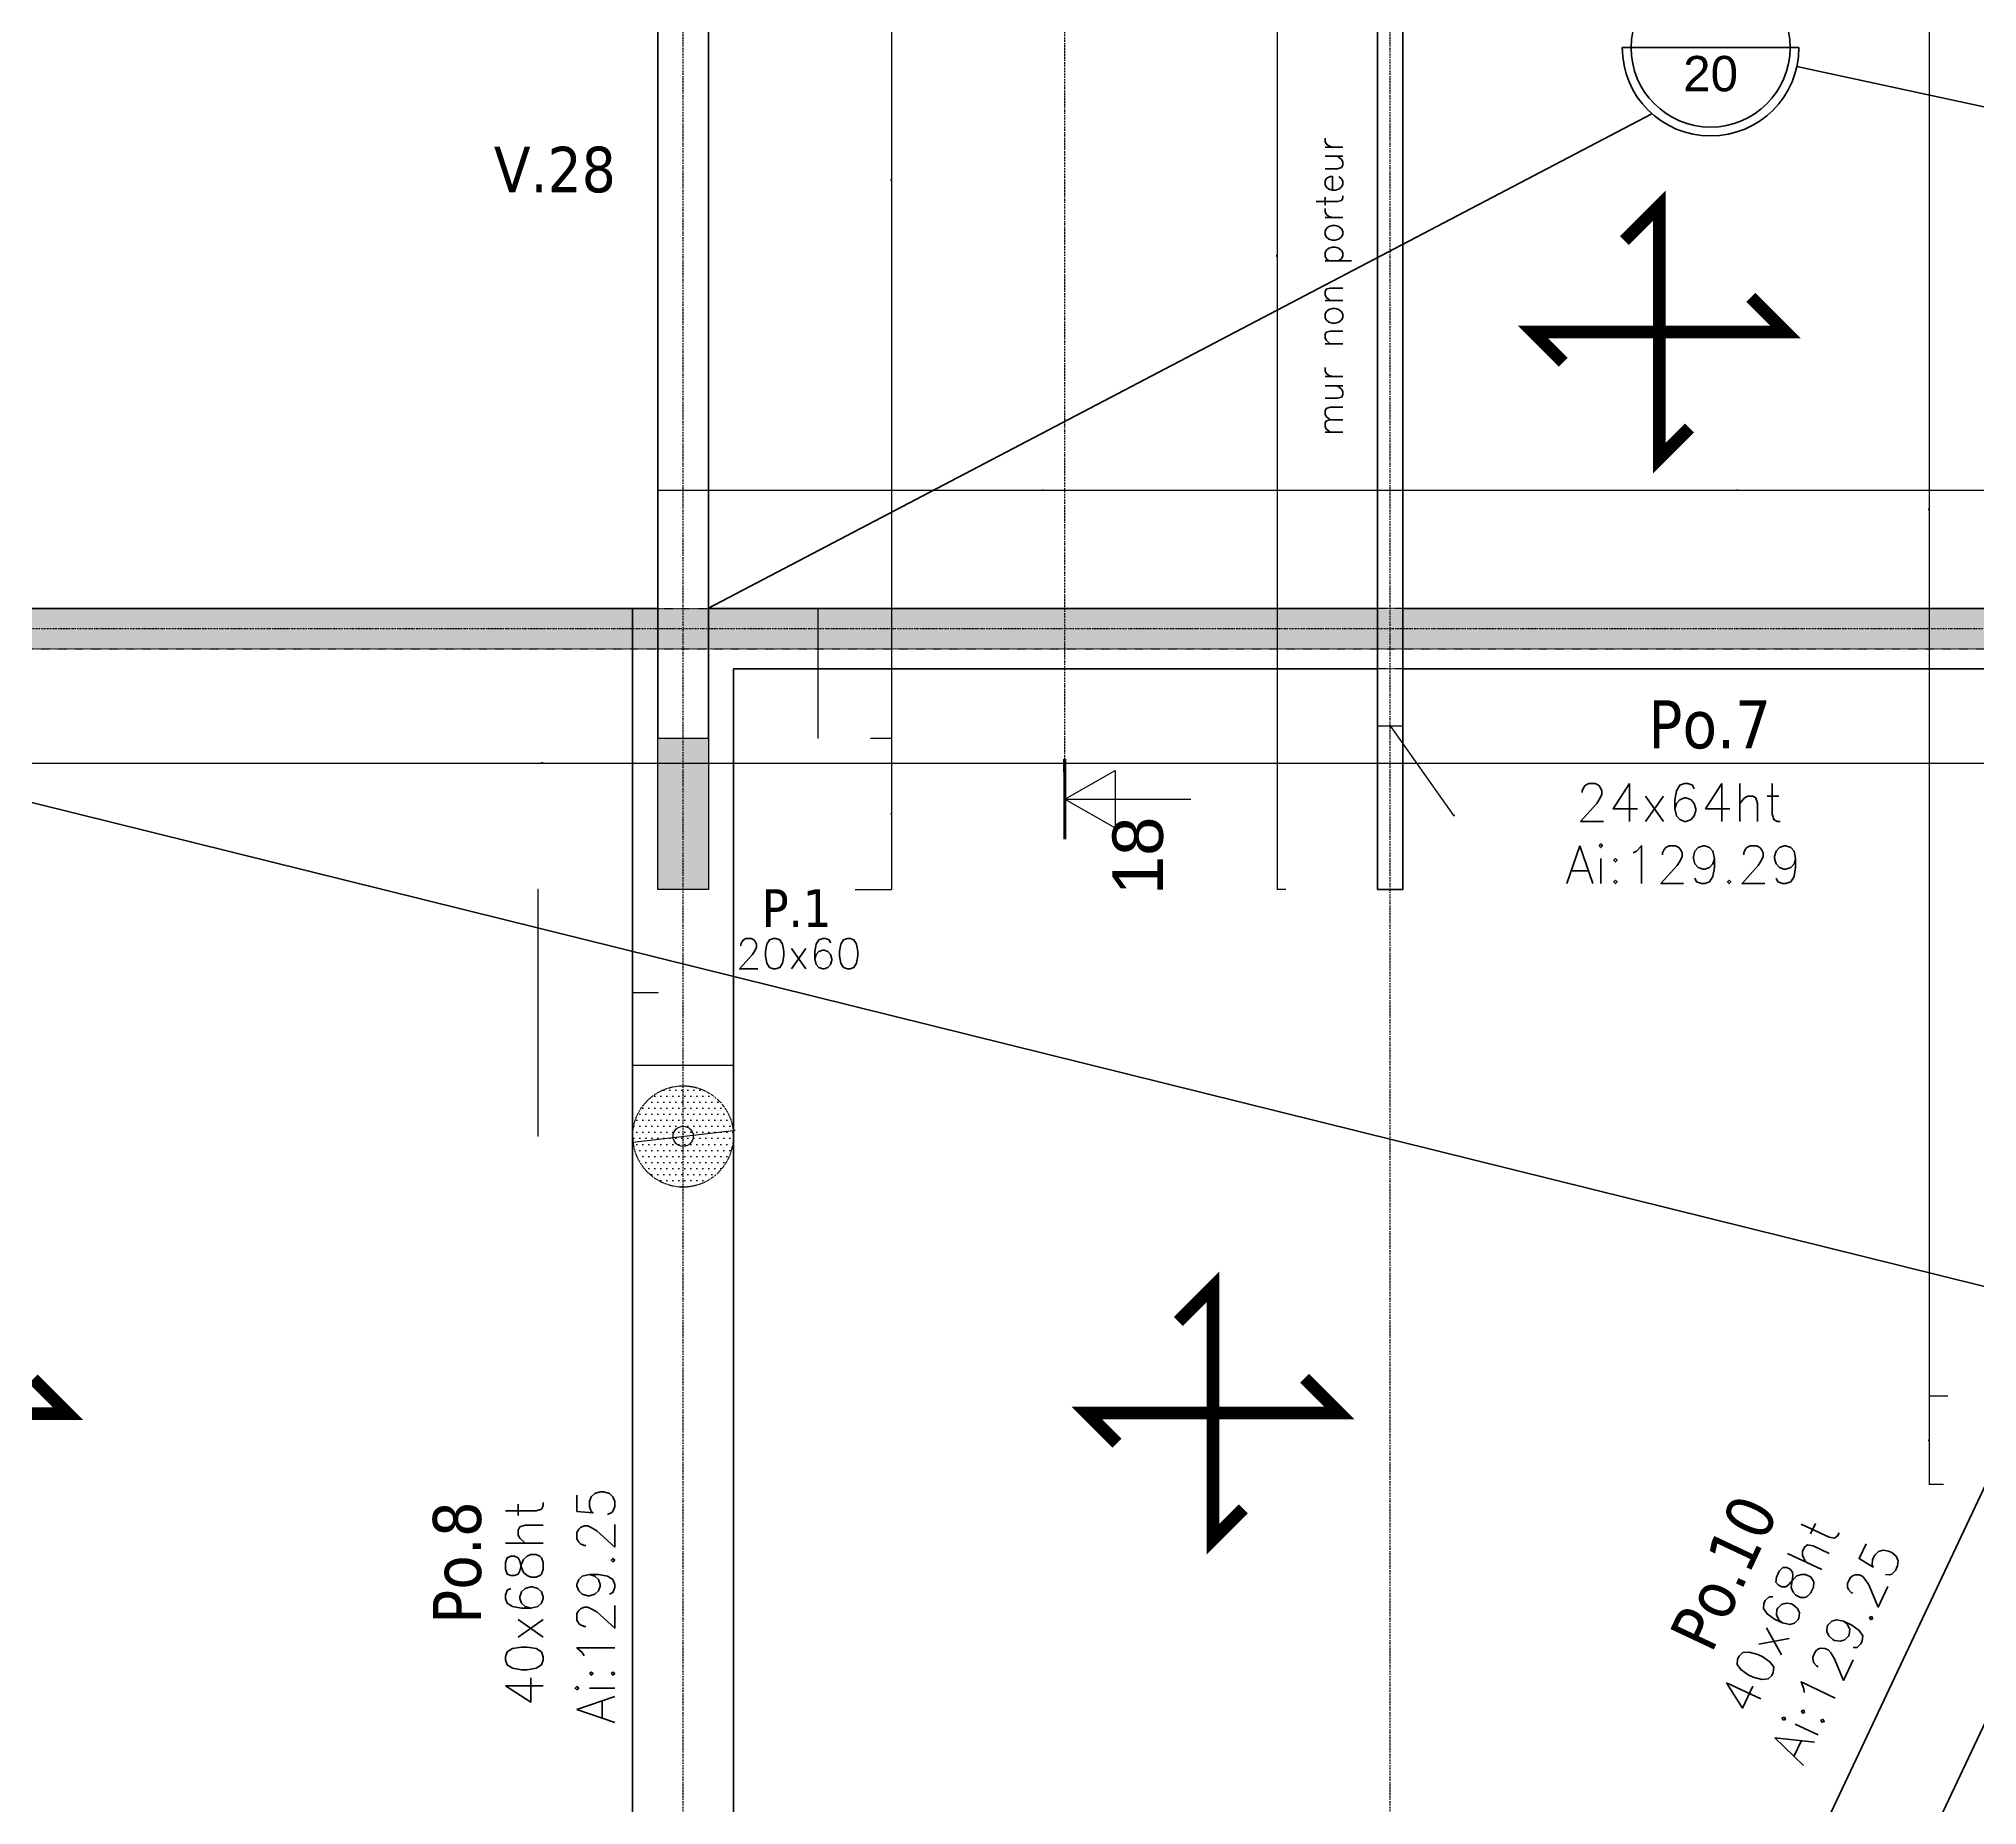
# Model space of a CAD drawing. Extents: x -12912 to 27386, y 1818 to 8189.
# Drawn here: x 4979 to 5747, y 6782 to 7482 of the extents above; entities that cross this region are included whole.
import ezdxf

# ---------------------------------------------------------------- set-up
doc = ezdxf.new("R2010")
doc.units = 0
doc.header["$MEASUREMENT"] = 0
for name, pattern in [('CACHE2', [4.7625, 3.175, -1.5875]), ('GrDotted', [0.4, 0.1, -0.1, 0.1, -0.1]), ('GrFeatureAxis', [0.85, 0.25, -0.2, 0.1, -0.2, 0.1]), ('STRICHPUNKT2_S11', [0.9, 0.7, -0.1, 0, -0.1])]:
    doc.linetypes.add(name, pattern=pattern)
doc.layers.get('0').update_dxf_attribs({"linetype": 'CONTINUOUS'})
doc.layers.get('DEFPOINTS').update_dxf_attribs({"linetype": 'CONTINUOUS'})
for name, color, linetype in [('K_ENT_M_Building_Coffrage PH Sous sol', 7, 'CONTINUOUS'), ('STR_AXES_REPERE', 1, 'CONTINUOUS'), ('STR_COTATION', 1, 'CONTINUOUS'), ('STR_SURCH', 9, 'CACHE2'), ('STR_TXT', 102, 'CONTINUOUS'), ('STR_TXT_V', 102, 'CONTINUOUS')]:
    doc.layers.add(name, color=color, linetype=linetype)
for name, color, linetype, lineweight in [('STR_AXES', 4, 'STRICHPUNKT2_S11', 25), ('STR_DALLES', 103, 'CONTINUOUS', 35), ('STR_dob_dalles', 130, 'CONTINUOUS', 35), ('STR_POUTRES', 102, 'CONTINUOUS', 35), ('STR_VOILES', 6, 'CONTINUOUS', 70)]:
    doc.layers.add(name, color=color, linetype=linetype, lineweight=lineweight)
doc.styles.add('EPAIS', font='TAHOMA.TTF')
doc.styles.add('FIN', font='romans.shx')
doc.styles.add('GrAnnotations', font='simplex.shx', dxfattribs={"height": 0.15})
doc.styles.add('GrCut', font='swissli.ttf', dxfattribs={"height": 0.2})
doc.styles.add('GrDimensions', font='simplex.shx')
doc.dimstyles.new('GrDimensions', dxfattribs={"dimtxt": 0.09, "dimasz": 0.05, "dimexe": 0.07, "dimexo": 0, "dimgap": 0.05, "dimtad": 1, "dimzin": 0, "dimdsep": 46, "dimtxsty": 'GrDimensions', "dimblk": 'ARCHTICK', "dimblk1": 'ARCHTICK', "dimblk2": 'ARCHTICK', "dimcen": 0.09, "dimadec": 0, "dimazin": 0, "dimtfac": 1, "dimtdec": 4, "dimtmove": 0, "dimatfit": 3, "dimldrblk": 'OPEN30', "dimfxl": 0, "dimtolj": 1, "dimtzin": 0, "dimarcsym": 0})
doc.dimstyles.new('nOVO', dxfattribs={"dimscale": 1.3, "dimtxt": 0.09, "dimasz": 0.05, "dimexe": 0.07, "dimexo": 0, "dimgap": 0.05, "dimtad": 1, "dimzin": 0, "dimdsep": 46, "dimtxsty": 'GrDimensions', "dimblk": 'ARCHTICK', "dimcen": 0.09, "dimadec": 0, "dimazin": 0, "dimtfac": 1, "dimtmove": 0, "dimatfit": 3, "dimldrblk": 'OPEN30', "dimfxl": 0, "dimtolj": 1, "dimtzin": 0, "dimarcsym": 0})
doc.dimstyles.new('Novo_MALKO', dxfattribs={"dimscale": 1.3, "dimtxt": 0.09, "dimasz": 0.05, "dimexe": 0.07, "dimexo": 0, "dimgap": 0.05, "dimtad": 1, "dimdec": 0, "dimlfac": 100, "dimzin": 0, "dimdsep": 46, "dimtxsty": 'GrDimensions', "dimblk": 'ARCHTICK', "dimcen": 0.09, "dimadec": 0, "dimazin": 0, "dimtfac": 1, "dimtdec": 0, "dimtmove": 0, "dimatfit": 3, "dimldrblk": 'OPEN30', "dimfxl": 0, "dimtolj": 1, "dimtzin": 0, "dimarcsym": 0})
pattern_1 = [(0, (5243.0074, 5883.9378), (1.190625, 2.38125), [0, -2.38125])]

# ---------------------------------------------------------------- blocks, each defined once
blk = doc.blocks.new('_ArchTick')
at = {"color": 0, "linetype": 'ByBlock', "const_width": 0.15}
blk.add_lwpolyline([(-0.5, -0.5), (0.5, 0.5)], dxfattribs=at)
blk = doc.blocks.new('*D186')
at = {"layer": 'DEFPOINTS', "color": 0, "linetype": 'Continuous'}
for p in [(5509.01, 7209.44), (5519.01, 7209.44), (5519.01, 7209.44)]:
    blk.add_point(p, dxfattribs=at)
at = {"layer": 'STR_COTATION', "color": 0, "linetype": 'Continuous', "lineweight": -2}
for p, q in [((5509.01, 7209.44), (5509.01, 7209.53)), ((5509.01, 7209.44), (5519.01, 7209.44)), ((5514.01, 7209.44), (5539.1, 7173.9)), ((5519.01, 7209.44), (5519.01, 7209.53)), ((5539.1, 7173.9), (5539.62, 7173.9))]:
    blk.add_line(p, q, dxfattribs=at)
at = {"layer": 'STR_COTATION', "color": 0, "linetype": 'Continuous', "lineweight": -2, "xscale": 0.065, "yscale": 0.065, "zscale": 0.065, "rotation": 180}
blk.add_blockref('_ArchTick', (5509.01, 7209.44), dxfattribs=at)
at = {"layer": 'STR_COTATION', "color": 0, "linetype": 'Continuous', "lineweight": -2, "xscale": 0.065, "yscale": 0.065, "zscale": 0.065}
blk.add_blockref('_ArchTick', (5519.01, 7209.44), dxfattribs=at)
at = {"layer": 'STR_COTATION', "color": 0, "linetype": 'Continuous', "lineweight": -3, "insert": (5539.36, 7174.02), "char_height": 0.117, "attachment_point": 5, "style": 'GrDimensions'}
blk.add_mtext('\\A1;1000', dxfattribs=at)
blk = doc.blocks.new('_Open30')
at = {"color": 0, "linetype": 'ByBlock', "lineweight": -2}
for p, q in [((-1, 0), (0, 0)), ((0, 0), (-1, 0)), ((0, 0), (-1, 0))]:
    blk.add_line(p, q, dxfattribs=at)
blk = doc.blocks.new('*D319')
at = {"layer": 'DEFPOINTS', "color": 0, "linetype": 'Continuous'}
for p in [(4682.01, 7198.49), (5784.96, 7197.93), (5784.96, 7194.64)]:
    blk.add_point(p, dxfattribs=at)
at = {"layer": 'STR_COTATION', "color": 0, "linetype": 'Continuous', "lineweight": -2}
for p, q in [((4682.01, 7198.49), (4682.01, 7194.55)), ((4682.01, 7194.64), (5784.96, 7194.64)), ((5784.96, 7197.93), (5784.96, 7194.55))]:
    blk.add_line(p, q, dxfattribs=at)
at = {"layer": 'STR_COTATION', "color": 0, "linetype": 'Continuous', "lineweight": -2, "xscale": 0.065, "yscale": 0.065, "zscale": 0.065, "rotation": 180}
blk.add_blockref('_ArchTick', (4682.01, 7194.64), dxfattribs=at)
at = {"layer": 'STR_COTATION', "color": 0, "linetype": 'Continuous', "lineweight": -2, "xscale": 0.065, "yscale": 0.065, "zscale": 0.065}
blk.add_blockref('_ArchTick', (5784.96, 7194.64), dxfattribs=at)
at = {"layer": 'STR_COTATION', "color": 0, "linetype": 'Continuous', "lineweight": -3, "insert": (5178.11, 7194.77), "char_height": 0.117, "attachment_point": 5, "style": 'GrDimensions'}
blk.add_mtext('\\A1;1102.95', dxfattribs=at)
blk = doc.blocks.new('*D407')
at = {"layer": 'DEFPOINTS', "color": 0, "linetype": 'Continuous'}
for p in [(5734.91, 7646.46), (5727.43, 6943.81), (5734.91, 6943.81)]:
    blk.add_point(p, dxfattribs=at)
at = {"layer": 'STR_COTATION', "color": 0, "linetype": 'Continuous', "lineweight": -2}
for p, q in [((5734.91, 7646.46), (5727.34, 7646.46)), ((5727.43, 7646.46), (5727.43, 6943.81)), ((5734.91, 6943.81), (5727.34, 6943.81))]:
    blk.add_line(p, q, dxfattribs=at)
at = {"layer": 'STR_COTATION', "color": 0, "linetype": 'Continuous', "lineweight": -2, "xscale": 0.065, "yscale": 0.065, "zscale": 0.065}
for p, rotation in [((5727.43, 7646.46), 90), ((5727.43, 6943.81), 270)]:
    blk.add_blockref('_ArchTick', p, dxfattribs=dict(at, rotation=rotation))
at = {"layer": 'STR_COTATION', "color": 0, "linetype": 'Continuous', "lineweight": -3, "insert": (5727.31, 7295.14), "char_height": 0.117, "attachment_point": 5, "rotation": 90, "style": 'GrDimensions'}
blk.add_mtext('\\A1;702.65', dxfattribs=at)
blk = doc.blocks.new('*D408')
at = {"layer": 'DEFPOINTS', "color": 0, "linetype": 'Continuous'}
for p in [(5734.91, 6943.81), (5727.43, 6908.81), (5733.16, 6908.81)]:
    blk.add_point(p, dxfattribs=at)
at = {"layer": 'STR_COTATION', "color": 0, "linetype": 'Continuous', "lineweight": -2}
for p, q in [((5734.91, 6943.81), (5727.34, 6943.81)), ((5727.43, 6943.81), (5727.43, 6908.81)), ((5733.16, 6908.81), (5727.34, 6908.81))]:
    blk.add_line(p, q, dxfattribs=at)
at = {"layer": 'STR_COTATION', "color": 0, "linetype": 'Continuous', "lineweight": -2, "xscale": 0.065, "yscale": 0.065, "zscale": 0.065}
for p, rotation in [((5727.43, 6943.81), 90), ((5727.43, 6908.81), 270)]:
    blk.add_blockref('_ArchTick', p, dxfattribs=dict(at, rotation=rotation))
at = {"layer": 'STR_COTATION', "color": 0, "linetype": 'Continuous', "lineweight": -3, "insert": (5727.31, 6926.31), "char_height": 0.117, "attachment_point": 5, "rotation": 90, "style": 'GrDimensions'}
blk.add_mtext('\\A1;3500', dxfattribs=at)
blk = doc.blocks.new('*D409')
at = {"layer": 'DEFPOINTS', "color": 0, "linetype": 'Continuous'}
for p in [(5472.76, 7646.46), (5469.22, 7144.51), (5472.76, 7144.51)]:
    blk.add_point(p, dxfattribs=at)
at = {"layer": 'STR_COTATION', "color": 0, "linetype": 'Continuous', "lineweight": -2}
for p, q in [((5472.76, 7646.46), (5469.12, 7646.46)), ((5469.22, 7646.46), (5469.22, 7144.51)), ((5472.76, 7144.51), (5469.12, 7144.51))]:
    blk.add_line(p, q, dxfattribs=at)
at = {"layer": 'STR_COTATION', "color": 0, "linetype": 'Continuous', "lineweight": -2, "xscale": 0.065, "yscale": 0.065, "zscale": 0.065}
for p, rotation in [((5469.22, 7646.46), 90), ((5469.22, 7144.51), 270)]:
    blk.add_blockref('_ArchTick', p, dxfattribs=dict(at, rotation=rotation))
at = {"layer": 'STR_COTATION', "color": 0, "linetype": 'Continuous', "lineweight": -3, "insert": (5469.09, 7395.49), "char_height": 0.117, "attachment_point": 5, "rotation": 90, "style": 'GrDimensions'}
blk.add_mtext('\\A1;501.95', dxfattribs=at)
blk = doc.blocks.new('*D411')
at = {"layer": 'DEFPOINTS', "color": 0, "linetype": 'Continuous'}
for p in [(5304.72, 7646.46), (5308.23, 7204.51), (5316.48, 7204.51)]:
    blk.add_point(p, dxfattribs=at)
at = {"layer": 'STR_COTATION', "color": 0, "linetype": 'Continuous', "lineweight": -2}
for p, q in [((5304.72, 7646.46), (5316.57, 7646.46)), ((5316.48, 7646.46), (5316.48, 7204.51)), ((5308.23, 7204.51), (5316.57, 7204.51))]:
    blk.add_line(p, q, dxfattribs=at)
at = {"layer": 'STR_COTATION', "color": 0, "linetype": 'Continuous', "lineweight": -2, "xscale": 0.065, "yscale": 0.065, "zscale": 0.065}
for p, rotation in [((5316.48, 7646.46), 90), ((5316.48, 7204.51), 270)]:
    blk.add_blockref('_ArchTick', p, dxfattribs=dict(at, rotation=rotation))
at = {"layer": 'STR_COTATION', "color": 0, "linetype": 'Continuous', "lineweight": -3, "insert": (5316.35, 7425.49), "char_height": 0.117, "attachment_point": 5, "rotation": 90, "style": 'GrDimensions'}
blk.add_mtext('\\A1;441.95', dxfattribs=at)
blk = doc.blocks.new('*D412')
at = {"layer": 'DEFPOINTS', "color": 0, "linetype": 'Continuous'}
for p in [(5308.23, 7204.51), (5302.18, 7144.51), (5316.48, 7144.51)]:
    blk.add_point(p, dxfattribs=at)
at = {"layer": 'STR_COTATION', "color": 0, "linetype": 'Continuous', "lineweight": -2}
for p, q in [((5308.23, 7204.51), (5316.57, 7204.51)), ((5316.48, 7204.51), (5316.48, 7144.51)), ((5302.18, 7144.51), (5316.57, 7144.51))]:
    blk.add_line(p, q, dxfattribs=at)
at = {"layer": 'STR_COTATION', "color": 0, "linetype": 'Continuous', "lineweight": -2, "xscale": 0.065, "yscale": 0.065, "zscale": 0.065}
for p, rotation in [((5316.48, 7204.51), 90), ((5316.48, 7144.51), 270)]:
    blk.add_blockref('_ArchTick', p, dxfattribs=dict(at, rotation=rotation))
at = {"layer": 'STR_COTATION', "color": 0, "linetype": 'Continuous', "lineweight": -3, "insert": (5316.35, 7174.51), "char_height": 0.117, "attachment_point": 5, "rotation": 90, "style": 'GrDimensions'}
blk.add_mtext('\\A1;6000', dxfattribs=at)
blk = doc.blocks.new('*D789')
at = {"layer": 'DEFPOINTS', "color": 0, "ltscale": 4.5}
for p in [(5224.01, 7144.51), (5214.01, 7136.42), (5214.01, 7103.6)]:
    blk.add_point(p, dxfattribs=at)
at = {"layer": 'STR_COTATION', "color": 0, "lineweight": -2, "ltscale": 4.5}
for p, q in [((5214.01, 7103.69), (5214.01, 7103.51)), ((5224.01, 7103.6), (5214.01, 7103.6)), ((5224.01, 7103.69), (5224.01, 7103.51))]:
    blk.add_line(p, q, dxfattribs=at)
at = {"layer": 'STR_COTATION', "color": 0, "lineweight": -2, "ltscale": 4.5, "xscale": 0.065, "yscale": 0.065, "zscale": 0.065, "rotation": 180}
blk.add_blockref('_ArchTick', (5214.01, 7103.6), dxfattribs=at)
at = {"layer": 'STR_COTATION', "color": 0, "lineweight": -2, "ltscale": 4.5, "xscale": 0.065, "yscale": 0.065, "zscale": 0.065}
blk.add_blockref('_ArchTick', (5224.01, 7103.6), dxfattribs=at)
at = {"layer": 'STR_COTATION', "color": 0, "ltscale": 4.5, "insert": (5219.01, 7103.72), "char_height": 0.117, "attachment_point": 5, "style": 'GrDimensions'}
blk.add_mtext('\\A1;1000', dxfattribs=at)
blk = doc.blocks.new('*D790')
at = {"layer": 'DEFPOINTS', "color": 0, "ltscale": 4.5}
for p in [(5214.01, 7087.47), (5254.01, 7087.47), (5254.01, 7074.97)]:
    blk.add_point(p, dxfattribs=at)
at = {"layer": 'STR_COTATION', "color": 0, "lineweight": -2, "ltscale": 4.5}
for p, q in [((5214.01, 7075.06), (5214.01, 7074.87)), ((5214.01, 7074.97), (5254.01, 7074.97)), ((5254.01, 7075.06), (5254.01, 7074.87))]:
    blk.add_line(p, q, dxfattribs=at)
at = {"layer": 'STR_COTATION', "color": 0, "lineweight": -2, "ltscale": 4.5, "xscale": 0.065, "yscale": 0.065, "zscale": 0.065, "rotation": 180}
blk.add_blockref('_ArchTick', (5214.01, 7074.97), dxfattribs=at)
at = {"layer": 'STR_COTATION', "color": 0, "lineweight": -2, "ltscale": 4.5, "xscale": 0.065, "yscale": 0.065, "zscale": 0.065}
blk.add_blockref('_ArchTick', (5254.01, 7074.97), dxfattribs=at)
at = {"layer": 'STR_COTATION', "color": 0, "ltscale": 4.5, "insert": (5234.01, 7075.09), "char_height": 0.117, "attachment_point": 5, "style": 'GrDimensions'}
blk.add_mtext('\\A1;4000', dxfattribs=at)
blk = doc.blocks.new('*D791')
at = {"layer": 'DEFPOINTS', "color": 0, "ltscale": 4.5}
for p in [(5253.88, 7049.04), (5214.13, 7044.51)]:
    blk.add_point(p, dxfattribs=at)
at = {"layer": 'STR_COTATION', "color": 0, "lineweight": -2, "ltscale": 4.5}
for p in [(5214.13, 7044.51), (5254.6, 7049.12)]:
    blk.add_line(p, (5253.88, 7049.04), dxfattribs=at)
at = {"layer": 'STR_COTATION', "color": 0, "lineweight": -2, "ltscale": 4.5, "xscale": 0.065, "yscale": 0.065, "zscale": 0.065}
for p, rotation in [((5253.88, 7049.04), 186.4911353077008), ((5214.13, 7044.51), 6.491135307700802)]:
    blk.add_blockref('_ArchTick', p, dxfattribs=dict(at, rotation=rotation))
at = {"layer": 'STR_COTATION', "color": 0, "ltscale": 4.5, "insert": (5254.29, 7049.21), "char_height": 0.117, "attachment_point": 5, "rotation": 6.49114, "style": 'GrDimensions'}
blk.add_mtext('\\A1;∅4001', dxfattribs=at)
blk = doc.blocks.new('*D792')
at = {"layer": 'DEFPOINTS', "color": 0, "ltscale": 4.5}
for p in [(5176.6, 7144.51), (5244.01, 7144.51), (5234.01, 7046.78)]:
    blk.add_point(p, dxfattribs=at)
at = {"layer": 'STR_COTATION', "color": 0, "lineweight": -2, "ltscale": 4.5}
for p, q in [((5176.69, 7144.51), (5176.51, 7144.51)), ((5176.6, 7046.78), (5176.6, 7144.51)), ((5176.69, 7046.78), (5176.51, 7046.78))]:
    blk.add_line(p, q, dxfattribs=at)
at = {"layer": 'STR_COTATION', "color": 0, "lineweight": -2, "ltscale": 4.5, "xscale": 0.065, "yscale": 0.065, "zscale": 0.065}
for p, rotation in [((5176.6, 7144.51), 90), ((5176.6, 7046.78), 270)]:
    blk.add_blockref('_ArchTick', p, dxfattribs=dict(at, rotation=rotation))
at = {"layer": 'STR_COTATION', "color": 0, "ltscale": 4.5, "insert": (5176.48, 7095.64), "char_height": 0.117, "attachment_point": 5, "rotation": 90, "style": 'GrDimensions'}
blk.add_mtext('\\A1;9774', dxfattribs=at)
blk = doc.blocks.new('*D793')
at = {"layer": 'DEFPOINTS', "color": 0, "ltscale": 4.5}
for p in [(5254.01, 7231.91), (5287.56, 7231.91), (5244.01, 7204.51)]:
    blk.add_point(p, dxfattribs=at)
at = {"layer": 'STR_COTATION', "color": 0, "lineweight": -2, "ltscale": 4.5}
for p, q in [((5287.47, 7231.91), (5287.65, 7231.91)), ((5287.56, 7204.51), (5287.56, 7231.91)), ((5287.47, 7204.51), (5287.65, 7204.51))]:
    blk.add_line(p, q, dxfattribs=at)
at = {"layer": 'STR_COTATION', "color": 0, "lineweight": -2, "ltscale": 4.5, "xscale": 0.065, "yscale": 0.065, "zscale": 0.065}
for p, rotation in [((5287.56, 7231.91), 90), ((5287.56, 7204.51), 270)]:
    blk.add_blockref('_ArchTick', p, dxfattribs=dict(at, rotation=rotation))
at = {"layer": 'STR_COTATION', "color": 0, "ltscale": 4.5, "insert": (5287.44, 7218.21), "char_height": 0.117, "attachment_point": 5, "rotation": 90, "style": 'GrDimensions'}
blk.add_mtext('\\A1;2740', dxfattribs=at)
blk = doc.blocks.new('*D794')
at = {"layer": 'DEFPOINTS', "color": 0, "ltscale": 4.5}
for p in [(5287.56, 7255.91), (5296.66, 7255.91), (5296.66, 7231.91)]:
    blk.add_point(p, dxfattribs=at)
at = {"layer": 'STR_COTATION', "color": 0, "lineweight": -2, "ltscale": 4.5}
for p, q in [((5287.65, 7255.91), (5287.47, 7255.91)), ((5287.56, 7231.91), (5287.56, 7255.91)), ((5287.65, 7231.91), (5287.47, 7231.91))]:
    blk.add_line(p, q, dxfattribs=at)
at = {"layer": 'STR_COTATION', "color": 0, "lineweight": -2, "ltscale": 4.5, "xscale": 0.065, "yscale": 0.065, "zscale": 0.065}
for p, rotation in [((5287.56, 7255.91), 90), ((5287.56, 7231.91), 270)]:
    blk.add_blockref('_ArchTick', p, dxfattribs=dict(at, rotation=rotation))
at = {"layer": 'STR_COTATION', "color": 0, "ltscale": 4.5, "insert": (5287.44, 7243.91), "char_height": 0.117, "attachment_point": 5, "rotation": 90, "style": 'GrDimensions'}
blk.add_mtext('\\A1;2400', dxfattribs=at)
blk = doc.blocks.new('*D796')
at = {"layer": 'DEFPOINTS', "color": 0, "ltscale": 4.5}
for p in [(5794.01, 6908.81), (5497.05, 6596.08), (5621.92, 6543.52), (5651.63, 6546.84), (5671.82, 6522.52)]:
    blk.add_point(p, dxfattribs=at)
at = {"layer": 'STR_COTATION', "color": 0, "lineweight": -2, "ltscale": 4.5}
blk.add_arc((5621.92, 6543.52), 29.89, 337.17396, 64.77553, dxfattribs=at)
at = {"layer": 'STR_COTATION', "color": 0, "lineweight": -2, "ltscale": 4.5, "xscale": 0.065, "yscale": 0.065, "zscale": 0.065}
for p, rotation in [((5634.66, 6570.56), 154.7755295343183), ((5649.47, 6531.92), 247.1739560748505)]:
    blk.add_blockref('_ArchTick', p, dxfattribs=dict(at, rotation=rotation))
at = {"layer": 'STR_COTATION', "color": 0, "ltscale": 4.5, "insert": (5649.95, 6554.26), "char_height": 0.117, "attachment_point": 5, "rotation": 290.97474, "style": 'GrDimensions'}
blk.add_mtext('\\A1;88°', dxfattribs=at)
blk = doc.blocks.new('*D916')
at = {"layer": 'DEFPOINTS', "color": 0, "ltscale": 4.5}
for p in [(5244.01, 7302.68), (5224, 7296.53), (5244.01, 7296.53)]:
    blk.add_point(p, dxfattribs=at)
at = {"layer": 'STR_COTATION', "color": 0, "lineweight": -2, "ltscale": 4.5}
for p, q in [((5224, 7302.59), (5224, 7302.77)), ((5224, 7302.68), (5244.01, 7302.68)), ((5244.01, 7302.59), (5244.01, 7302.77))]:
    blk.add_line(p, q, dxfattribs=at)
at = {"layer": 'STR_COTATION', "color": 0, "lineweight": -2, "ltscale": 4.5, "xscale": 0.065, "yscale": 0.065, "zscale": 0.065, "rotation": 180}
blk.add_blockref('_ArchTick', (5224, 7302.68), dxfattribs=at)
at = {"layer": 'STR_COTATION', "color": 0, "lineweight": -2, "ltscale": 4.5, "xscale": 0.065, "yscale": 0.065, "zscale": 0.065}
blk.add_blockref('_ArchTick', (5244.01, 7302.68), dxfattribs=at)
at = {"layer": 'STR_COTATION', "color": 0, "ltscale": 4.5, "insert": (5234.01, 7302.81), "char_height": 0.117, "attachment_point": 5, "style": 'GrDimensions'}
blk.add_mtext('\\A1;2000', dxfattribs=at)
blk = doc.blocks.new('*D917')
at = {"layer": 'DEFPOINTS', "color": 0, "ltscale": 4.5}
for p in [(5509.01, 7302.68), (5509.01, 7302.68), (5244.01, 7296.53)]:
    blk.add_point(p, dxfattribs=at)
at = {"layer": 'STR_COTATION', "color": 0, "lineweight": -2, "ltscale": 4.5}
for p, q in [((5244.01, 7302.59), (5244.01, 7302.77)), ((5244.01, 7302.68), (5509.01, 7302.68)), ((5509.01, 7302.68), (5509.01, 7302.77))]:
    blk.add_line(p, q, dxfattribs=at)
at = {"layer": 'STR_COTATION', "color": 0, "lineweight": -2, "ltscale": 4.5, "xscale": 0.065, "yscale": 0.065, "zscale": 0.065, "rotation": 180}
blk.add_blockref('_ArchTick', (5244.01, 7302.68), dxfattribs=at)
at = {"layer": 'STR_COTATION', "color": 0, "lineweight": -2, "ltscale": 4.5, "xscale": 0.065, "yscale": 0.065, "zscale": 0.065}
blk.add_blockref('_ArchTick', (5509.01, 7302.68), dxfattribs=at)
at = {"layer": 'STR_COTATION', "color": 0, "ltscale": 4.5, "insert": (5376.51, 7302.81), "char_height": 0.117, "attachment_point": 5, "style": 'GrDimensions'}
blk.add_mtext('\\A1;265.00', dxfattribs=at)
blk = doc.blocks.new('*D918')
at = {"layer": 'DEFPOINTS', "color": 0, "ltscale": 4.5}
for p in [(5509.01, 7302.68), (5519.01, 7302.68), (5519.01, 7302.68)]:
    blk.add_point(p, dxfattribs=at)
at = {"layer": 'STR_COTATION', "color": 0, "lineweight": -2, "ltscale": 4.5}
for p, q in [((5509.01, 7302.68), (5509.01, 7302.77)), ((5509.01, 7302.68), (5519.01, 7302.68)), ((5519.01, 7302.68), (5519.01, 7302.77))]:
    blk.add_line(p, q, dxfattribs=at)
at = {"layer": 'STR_COTATION', "color": 0, "lineweight": -2, "ltscale": 4.5, "xscale": 0.065, "yscale": 0.065, "zscale": 0.065, "rotation": 180}
blk.add_blockref('_ArchTick', (5509.01, 7302.68), dxfattribs=at)
at = {"layer": 'STR_COTATION', "color": 0, "lineweight": -2, "ltscale": 4.5, "xscale": 0.065, "yscale": 0.065, "zscale": 0.065}
blk.add_blockref('_ArchTick', (5519.01, 7302.68), dxfattribs=at)
at = {"layer": 'STR_COTATION', "color": 0, "ltscale": 4.5, "insert": (5514.01, 7302.81), "char_height": 0.117, "attachment_point": 5, "style": 'GrDimensions'}
blk.add_mtext('\\A1;1000', dxfattribs=at)
blk = doc.blocks.new('*D919')
at = {"layer": 'DEFPOINTS', "color": 0, "ltscale": 4.5}
for p in [(5519.01, 7302.68), (5784.01, 7302.68), (5784.01, 7302.68)]:
    blk.add_point(p, dxfattribs=at)
at = {"layer": 'STR_COTATION', "color": 0, "lineweight": -2, "ltscale": 4.5}
for p, q in [((5519.01, 7302.68), (5519.01, 7302.77)), ((5519.01, 7302.68), (5784.01, 7302.68)), ((5784.01, 7302.68), (5784.01, 7302.59))]:
    blk.add_line(p, q, dxfattribs=at)
at = {"layer": 'STR_COTATION', "color": 0, "lineweight": -2, "ltscale": 4.5, "xscale": 0.065, "yscale": 0.065, "zscale": 0.065, "rotation": 180}
blk.add_blockref('_ArchTick', (5519.01, 7302.68), dxfattribs=at)
at = {"layer": 'STR_COTATION', "color": 0, "lineweight": -2, "ltscale": 4.5, "xscale": 0.065, "yscale": 0.065, "zscale": 0.065}
blk.add_blockref('_ArchTick', (5784.01, 7302.68), dxfattribs=at)
at = {"layer": 'STR_COTATION', "color": 0, "ltscale": 4.5, "insert": (5651.51, 7302.81), "char_height": 0.117, "attachment_point": 5, "style": 'GrDimensions'}
blk.add_mtext('\\A1;265.00', dxfattribs=at)

msp = doc.modelspace()

# ---------------------------------------------------------------- hatches: boundary and pattern name
at = {"layer": 'STR_AXES_REPERE', "linetype": 'Continuous'}
msp.add_hatch(color=256, dxfattribs=at).paths.add_polyline_path([(5224.009, 7144.512), (5224.009, 7204.512), (5244.009, 7204.512), (5244.009, 7144.512)])
at = {"layer": 'STR_SURCH', "linetype": 'Continuous'}
h = msp.add_hatch(dxfattribs=at)
h.set_pattern_fill('DOTS', color=256, scale=1.5, style=0)
h.set_pattern_definition(pattern_1)
h.paths.add_polyline_path([(5243.007, 7255.914), (4682.007, 7255.914), (4682.007, 7239.914), (5243.007, 7239.914)])
h = msp.add_hatch(dxfattribs=at)
h.set_pattern_fill('DOTS', color=256, scale=1.5, style=0)
h.set_pattern_definition(pattern_1)
h.paths.add_polyline_path([(5243.007, 7239.914), (5784.959, 7239.914), (5803.056, 7255.914), (5243.007, 7255.914)])
h = msp.add_hatch(dxfattribs=at)
h.set_pattern_fill('DOTS', color=256, scale=1.5, style=0)
h.set_pattern_definition(pattern_1)
h.paths.add_polyline_path([(5214.005, 7046.776), (5214.389, 7042.874), (5215.527, 7039.122), (5217.376, 7035.663), (5219.863, 7032.632), (5222.895, 7030.145), (5226.353, 7028.296), (5230.105, 7027.158), (5234.007, 7026.774), (5237.91, 7027.158), (5241.662, 7028.296), (5245.12, 7030.145), (5248.151, 7032.632), (5250.639, 7035.663), (5252.487, 7039.122), (5253.626, 7042.874), (5254.01, 7046.776), (5253.626, 7050.678), (5252.487, 7054.431), (5250.639, 7057.889), (5248.151, 7060.92), (5245.12, 7063.408), (5241.662, 7065.256), (5237.91, 7066.394), (5234.007, 7066.779), (5230.105, 7066.394), (5226.353, 7065.256), (5222.895, 7063.408), (5219.863, 7060.92), (5217.376, 7057.889), (5215.527, 7054.431), (5214.389, 7050.678)])

# ---------------------------------------------------------------- linework, layer by layer
at = {"color": 1, "linetype": 'ByBlock', "const_width": 5}
for points in [[(5620.595, 7365.363), (5620.595, 7415.363), (5606.841, 7401.61)], [(5620.595, 7365.363), (5670.595, 7365.363), (5656.841, 7379.117)], [(5582.585, 7353.373), (5570.595, 7365.363), (5620.595, 7365.363)], [(5632.585, 7327.354), (5620.595, 7315.363), (5620.595, 7365.363)], [(5443.877, 6937.202), (5443.877, 6987.202), (5430.123, 6973.448)], [(4940.374, 6936.931), (4990.374, 6936.931), (4976.62, 6950.684)], [(5443.877, 6937.202), (5493.877, 6937.202), (5480.123, 6950.955)], [(5405.868, 6925.211), (5393.877, 6937.202), (5443.877, 6937.202)], [(5455.868, 6899.193), (5443.877, 6887.202), (5443.877, 6937.202)]]:
    msp.add_lwpolyline(points, dxfattribs=at)
at = {"layer": 'K_ENT_M_Building_Coffrage PH Sous sol', "color": 7, "linetype": 'Continuous'}
for p, q in [((5385.138, 7180.283), (5405.138, 7191.63)), ((5405.138, 7191.63), (5405.138, 7168.937)), ((5385.138, 7180.283), (5405.138, 7180.283)), ((5385.138, 7180.283), (5405.138, 7168.937)), ((5405.138, 7180.283), (5435.138, 7180.283))]:
    msp.add_line(p, q, dxfattribs=at)
at = {"layer": 'K_ENT_M_Building_Coffrage PH Sous sol', "color": 7, "linetype": 'GrFeatureAxis'}
msp.add_lwpolyline([(5385.138, 7180.283), (5385.138, 7729.722)], dxfattribs=at)
at = {"layer": 'K_ENT_M_Building_Coffrage PH Sous sol', "color": 7, "linetype": 'Continuous', "const_width": 1.2}
msp.add_lwpolyline([(5385.118, 7196.209), (5385.158, 7164.358)], dxfattribs=at)
at = {"layer": 'STR_AXES', "linetype": 'GrFeatureAxis'}
for p, q in [((5234.007, 5622.963), (5234.007, 8022.963)), ((5514.007, 5622.963), (5514.007, 8022.963)), ((-1309.741, 7247.914), (7906.576, 7247.914))]:
    msp.add_line(p, q, dxfattribs=at)
at = {"layer": 'STR_AXES_REPERE', "linetype": 'Continuous'}
for p, q in [((5224.009, 7204.512), (5244.009, 7204.512)), ((5224.009, 7144.512), (5224.009, 7204.512)), ((5244.009, 7204.512), (5244.009, 7144.512)), ((5244.009, 7144.512), (5224.009, 7144.512))]:
    msp.add_line(p, q, dxfattribs=at)
at = {"layer": 'STR_COTATION', "ltscale": 4.5}
msp.add_circle((5234.007, 7046.776), 4, dxfattribs=at)
at = {"layer": 'STR_DALLES', "linetype": 'Continuous'}
for p, q in [((4686.009, 7255.914), (5214.007, 7255.914)), ((5509.007, 7255.914), (5244.008, 7255.914)), ((5784.007, 7255.914), (5519.007, 7255.914))]:
    msp.add_line(p, q, dxfattribs=at)
at = {"layer": 'STR_dob_dalles', "linetype": 'Continuous', "lineweight": 35}
for p, q in [((5605.93, 7478.027), (5675.93, 7478.027)), ((5675.134, 7470.602), (6664.068, 7255.938)), ((6128.851, 6893.12), (4666.007, 7255.938))]:
    msp.add_line(p, q, dxfattribs=at)
at = {"layer": 'STR_dob_dalles', "ltscale": 4.5}
msp.add_line((5617.716, 7451.833), (5243.864, 7255.914), dxfattribs=at)
at = {"layer": 'STR_dob_dalles', "linetype": 'Continuous', "lineweight": 35}
for major_axis, start_param, end_param in [((-22.274, 22.274), 3.9269908, 10.2101761), ((24.749, 24.749), 2.3561945, 5.4977871)]:
    msp.add_ellipse((5640.93, 7478.027), major_axis=major_axis, ratio=1, start_param=start_param, end_param=end_param, dxfattribs=at)
at = {"layer": 'STR_POUTRES', "linetype": 'Continuous'}
for p, q in [((5214.007, 6603.637), (5214.007, 7255.914)), ((5214.007, 7255.914), (5224.005, 7255.914)), ((5254.007, 7231.914), (5254.007, 6644.512)), ((5509.007, 7231.914), (5254.007, 7231.914)), ((5784.007, 7231.914), (5519.007, 7231.914)), ((5585.023, 6559.049), (5784.007, 6981.443)), ((5794.007, 6908.81), (5621.923, 6543.518))]:
    msp.add_line(p, q, dxfattribs=at)
at = {"layer": 'STR_SURCH', "linetype": 'GrDotted', "ltscale": 0.25}
for p, q in [((5224.005, 7255.914), (5243.864, 7255.914)), ((5519.007, 7255.914), (5509.007, 7255.914)), ((5519.007, 7231.914), (5509.007, 7231.914))]:
    msp.add_line(p, q, dxfattribs=at)
at = {"layer": 'STR_SURCH', "linetype": 'GrDotted', "ltscale": 0.003579}
msp.add_line((5243.864, 7255.914), (5244.008, 7255.914), dxfattribs=at)
msp.add_line((5243.864, 7255.914), (5244.008, 7255.914), dxfattribs=at)
at = {"layer": 'STR_SURCH', "linetype": 'GrDotted'}
for p, q in [((4682.007, 7239.914), (5243.007, 7239.914)), ((5243.007, 7239.914), (5784.959, 7239.914))]:
    msp.add_line(p, q, dxfattribs=at)
at = {"layer": 'STR_SURCH', "linetype": 'GrDotted', "extrusion": (0, 0, -1)}
msp.add_ellipse((5234.007, 7046.776), major_axis=(-14.144, 14.144), ratio=1, start_param=5.4990576, end_param=8.6381094, dxfattribs=at)
at = {"layer": 'STR_SURCH', "linetype": 'GrDotted'}
msp.add_ellipse((5234.007, 7046.776), major_axis=(14.144, 14.144), ratio=1, start_param=2.3574649, end_param=5.4965167, dxfattribs=at)
at = {"layer": 'STR_VOILES', "linetype": 'Continuous'}
for p, q in [((5224.005, 7255.914), (5223.996, 7646.463)), ((5243.999, 7646.463), (5244.008, 7255.914)), ((5509.007, 7255.914), (5509.007, 7646.463)), ((5519.007, 7646.463), (5519.007, 7255.914)), ((5224.006, 7204.511), (5224.005, 7255.913)), ((5244.007, 7255.914), (5244.009, 7204.512)), ((5509.007, 7144.512), (5509.007, 7255.914)), ((5519.007, 7255.914), (5519.007, 7144.512)), ((5519.007, 7144.512), (5509.007, 7144.512))]:
    msp.add_line(p, q, dxfattribs=at)

# ---------------------------------------------------------------- texts
at = {"layer": 'K_ENT_M_Building_Coffrage PH Sous sol', "color": 7, "linetype": 'Continuous', "insert": (5414.177, 7157.874), "char_height": 20, "attachment_point": 5, "rotation": 90, "style": 'GrCut'}
msp.add_mtext('{18}', dxfattribs=at)
at = {"layer": 'STR_dob_dalles', "linetype": 'Continuous', "lineweight": 35, "insert": (5640.93, 7460.527), "char_height": 14, "attachment_point": 8}
msp.add_mtext('{\\fSwis721 Lt BT|b0|i0|c0|p34;20}', dxfattribs=at)
at = {"layer": 'STR_TXT', "linetype": 'Continuous', "lineweight": -3, "insert": (5484.732, 7323.853), "char_height": 10.5, "attachment_point": 1, "rotation": 90, "style": 'GrAnnotations'}
msp.add_mtext('mur non porteur', dxfattribs=at)
at = {"layer": 'STR_TXT', "linetype": 'Continuous', "attachment_point": 1}
for s, insert, char_height, style in [('Po.7', (5616.281, 7219.49), 19, 'EPAIS'), ('24x64ht', (5587.54, 7186.535), 15, 'FIN'), ('Ai:129.29', (5583.323, 7161.879), 15, 'FIN')]:
    msp.add_mtext(s, dxfattribs=dict(at, insert=insert, char_height=char_height, style=style))
at = {"layer": 'STR_TXT', "linetype": 'Continuous', "lineweight": -3, "attachment_point": 1}
for s, insert, char_height, style in [(' P.1', (5259.525, 7144.642), 15, 'EPAIS'), ('20x60', (5254.852, 7125.122), 12, 'FIN')]:
    msp.add_mtext(s, dxfattribs=dict(at, insert=insert, char_height=char_height, style=style))
at = {"layer": 'STR_TXT', "linetype": 'Continuous', "attachment_point": 1}
for s, insert, char_height, rotation, style in [('40x68ht', (5163.639, 6820.702), 15, 90, 'FIN'), ('Ai:129.25', (5191.933, 6814.016), 15, 90, 'FIN'), ('Po.10', (5624.096, 6849.63), 19, 64.77553, 'EPAIS'), ('Po.8', (5134.936, 6853.655), 19, 90, 'EPAIS'), ('40x68ht', (5643.699, 6822.795), 15, 64.77553, 'FIN'), ('Ai:129.25', (5663.875, 6803.313), 15, 64.77553, 'FIN')]:
    msp.add_mtext(s, dxfattribs=dict(at, insert=insert, char_height=char_height, rotation=rotation, style=style))
at = {"layer": 'STR_TXT_V', "ltscale": 4.5, "style": 'EPAIS'}
msp.add_text('V.28', height=18, dxfattribs=at).set_placement((5159.064, 7420.738))

# ---------------------------------------------------------------- dimensions: what is measured, and where the dimension line sits
at = {"layer": 'STR_COTATION', "linetype": 'Continuous', "lineweight": -3}
for base, p1, p2, override, picture, middle in [((5316.477, 7204.512), (5304.724, 7646.463), (5308.227, 7204.512), {"dimscale": 1.3, "dimtmove": 1}, '*D411', (5316.353, 7425.488)), ((5469.215, 7144.512), (5472.761, 7646.463), (5472.761, 7144.512), {"dimscale": 1.3}, '*D409', (5469.092, 7395.488)), ((5727.431, 6943.81), (5734.909, 7646.463), (5734.909, 6943.81), {"dimscale": 1.3}, '*D407', (5727.307, 7295.137)), ((5316.477, 7144.512), (5308.227, 7204.512), (5302.18, 7144.512), {"dimscale": 1.3, "dimdec": 0, "dimlfac": 100, "dimzin": 0, "dimtmove": 1}, '*D412', (5316.353, 7174.512)), ((5727.431, 6908.81), (5734.909, 6943.81), (5733.156, 6908.81), {"dimscale": 1.3, "dimdec": 0, "dimlfac": 100, "dimzin": 0, "dimtmove": 1}, '*D408', (5727.307, 6926.31))]:
    dim = msp.add_linear_dim(base=base, p1=p1, p2=p2, angle=90, dimstyle='GrDimensions', override=override, dxfattribs=at)
    dim.commit()
    dim.dimension.update_dxf_attribs({"geometry": picture, "text_midpoint": middle})
at = {"layer": 'STR_COTATION', "ltscale": 4.5}
for base, p1, p2, picture, middle in [((5244.007, 7302.682), (5224.004, 7296.526), (5244.007, 7296.526), '*D916', (5234.005, 7302.805)), ((5519.007, 7302.682), (5509.007, 7302.682), (5519.007, 7302.682), '*D918', (5514.007, 7302.805))]:
    dim = msp.add_linear_dim(base=base, p1=p1, p2=p2, dimstyle='Novo_MALKO', override={"dimtmove": 1}, dxfattribs=at)
    dim.commit()
    dim.dimension.update_dxf_attribs({"geometry": picture, "text_midpoint": middle})
for base, p1, p2, dimstyle, picture, middle in [((5509.007, 7302.682), (5244.007, 7296.526), (5509.007, 7302.682), 'nOVO', '*D917', (5376.507, 7302.805)), ((5784.007, 7302.682), (5519.007, 7302.682), (5784.007, 7302.682), 'nOVO', '*D919', (5651.507, 7302.805)), ((5214.007, 7103.601), (5224.009, 7144.512), (5214.007, 7136.417), 'Novo_MALKO', '*D789', (5219.008, 7103.725)), ((5254.007, 7074.966), (5214.007, 7087.472), (5254.007, 7087.472), 'Novo_MALKO', '*D790', (5234.007, 7075.089))]:
    dim = msp.add_linear_dim(base=base, p1=p1, p2=p2, dimstyle=dimstyle, dxfattribs=at)
    dim.commit()
    dim.dimension.update_dxf_attribs({"geometry": picture, "text_midpoint": middle})
for base, p1, p2, picture, middle in [((5287.559, 7255.914), (5296.659, 7231.914), (5296.659, 7255.914), '*D794', (5287.435, 7243.914)), ((5176.6, 7144.512), (5234.007, 7046.776), (5244.009, 7144.512), '*D792', (5176.477, 7095.644))]:
    dim = msp.add_linear_dim(base=base, p1=p1, p2=p2, angle=90, dimstyle='Novo_MALKO', dxfattribs=at)
    dim.commit()
    dim.dimension.update_dxf_attribs({"geometry": picture, "text_midpoint": middle})
dim = msp.add_linear_dim(base=(5287.559, 7231.914), p1=(5244.009, 7204.512), p2=(5254.007, 7231.914), angle=90, dimstyle='Novo_MALKO', dxfattribs=at)
dim.commit()
dim.dimension.update_dxf_attribs({"geometry": '*D793', "text_midpoint": (5287.559, 7218.213), "dimtype": 160})
at = {"layer": 'STR_COTATION', "linetype": 'Continuous', "lineweight": -3}
for base, p1, p2, override, picture, middle in [((5519.007, 7209.437), (5509.007, 7209.437), (5519.007, 7209.437), {"dimscale": 1.3, "dimdec": 0, "dimlfac": 100, "dimzin": 0, "dimtmove": 1}, '*D186', (5539.167, 7173.895)), ((5784.959, 7194.643), (4682.007, 7198.493), (5784.959, 7197.931), {"dimscale": 1.3, "dimtmove": 1}, '*D319', (5178.112, 7194.643))]:
    dim = msp.add_linear_dim(base=base, p1=p1, p2=p2, dimstyle='GrDimensions', override=override, dxfattribs=at)
    dim.commit()
    dim.dimension.update_dxf_attribs({"geometry": picture, "text_midpoint": middle, "dimtype": 160})
at = {"layer": 'STR_COTATION', "ltscale": 4.5}
dim = msp.add_diameter_dim_2p(p1=(5214.133, 7044.515), p2=(5253.882, 7049.037), dimstyle='Novo_MALKO', dxfattribs=at)
dim.commit()
dim.dimension.update_dxf_attribs({"geometry": '*D791', "text_midpoint": (5254.294, 7049.209)})
dim = msp.add_angular_dim_2l(base=(5651.629, 6546.836), line1=((5794.007, 6908.81), (5621.923, 6543.518)), line2=((5497.051, 6596.076), (5671.824, 6522.515)), dimstyle='Novo_MALKO', dxfattribs=at)
dim.commit()
dim.dimension.update_dxf_attribs({"geometry": '*D796', "text_midpoint": (5649.948, 6554.261)})

doc.saveas('drawing.dxf')
